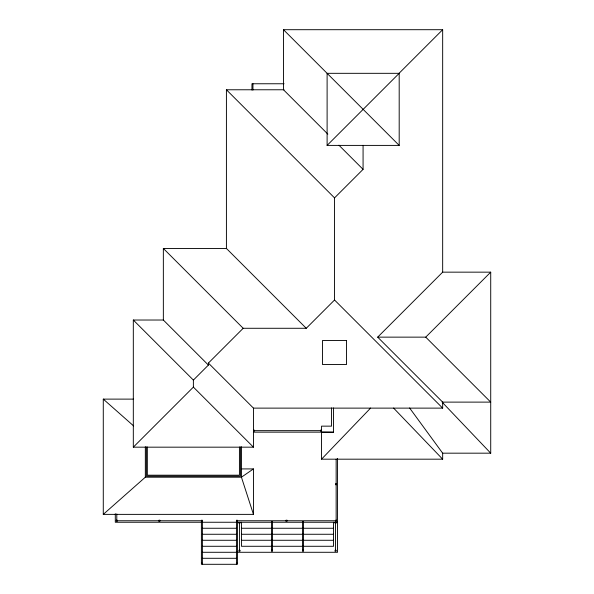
<?xml version="1.0" encoding="UTF-8"?>
<svg xmlns="http://www.w3.org/2000/svg" width="594" height="594" viewBox="0 0 594 594"><rect width="100%" height="100%" fill="white"/><g stroke="black" fill="none" stroke-linecap="round" stroke-linejoin="round"><path stroke-width="0.89" d="M409.585 407.967L442.664 453.177L442.664 459.184L321.525 459.184L370.619 408.063M398.953 73.411L442.664 29.7L283.487 29.7L283.487 89.768L327.843 134.125M327.108 145.404L399.19 73.322L327.108 73.322L327.108 145.404L399.19 145.404L399.19 73.322M442.664 29.7L442.664 272.156L377.687 337.14L442.664 402.116L442.664 408.123L334.541 300L334.541 197.891L363.075 169.357L363.075 145.33M208.397 363.075L253.452 408.123L253.452 447.171L133.316 447.171L193.384 387.102L193.384 380.093L208.397 365.08L208.397 363.075L243.191 328.282L306.259 328.282L334.541 300M377.687 337.14L425.735 337.14L490.718 272.156L442.664 272.156M103.282 514.374L145.33 477.205L241.439 477.205L253.452 468.918L253.452 514.374L103.282 514.374L103.282 399.116L133.45 399.116M284.066 83.761L251.953 83.761L251.953 90.065M306.259 328.282L226.418 248.448L226.418 89.768L284.066 89.768M208.397 365.08L163.35 320.025L163.35 248.448L226.418 248.448M133.316 447.171L133.316 320.025L163.35 320.025M442.664 402.116L490.718 402.116L425.735 337.14M253.452 408.123L442.664 408.123M253.452 430.153L254.455 430.153L254.455 431.147L253.452 431.147M321.525 430.153L320.53 430.153L320.53 431.147L321.525 431.147M254.455 430.65L320.53 430.65M253.408 432.15L333.538 432.15M442.664 453.177L490.718 453.177L490.718 272.156M241.439 468.918L253.452 468.918M201.396 520.752L116.795 520.752L116.795 513.944M237.437 520.752L285.989 520.752M286.991 520.752L335.543 520.752M201.396 521.25L202.391 521.25M236.434 521.25L237.437 521.25M337.548 522.252L115.295 522.252L115.295 513.713M202.316 528.259L236.509 528.259M241.439 528.259L333.538 528.259M202.316 534.266L236.509 534.266M241.439 534.266L333.538 534.266M202.316 540.273L236.509 540.273M241.439 540.273L333.538 540.273M202.316 546.28L236.509 546.28M271.473 550.282L272.475 550.282M302.509 550.282L303.504 550.282M202.316 552.286L236.509 552.286M237.437 552.286L337.548 552.286L337.548 458.471M202.316 558.293L236.509 558.293M201.396 563.298L202.391 563.298M236.434 563.298L237.437 563.298M321.525 432.15L333.538 432.276L333.538 407.944M103.282 399.116L133.613 425.92M283.487 29.7L399.19 145.404M338.936 145.218L363.075 169.357M226.418 89.768L334.541 197.891M163.35 248.448L243.191 328.282M133.316 320.025L193.384 380.093M193.384 387.102L253.452 447.171M393.57 408.063L442.664 459.184M442.151 402.183L490.718 453.177M253.452 514.374L241.439 477.205L241.439 446.747M336.152 459.103L336.152 520.247M336.041 522.252L336.041 523.255L335.046 523.255L335.046 522.252M335.543 523.255L335.543 550.282M333.538 522.252L333.538 546.28L241.439 546.28L241.439 522.252M331.541 407.944L331.541 426.143L321.525 426.143L321.525 459.184M303.504 521.577L303.504 551.284L302.509 551.284L302.509 521.577M272.475 521.577L272.475 551.284L271.473 551.284L271.473 521.577M252.947 83.761L252.947 90.058M240.436 447.015L240.436 476.202L146.332 476.202L146.332 447.015M239.939 522.252L239.939 523.255L238.937 523.255L238.937 522.252M239.434 446.985L239.434 475.2L147.334 475.2L147.334 446.985M239.434 523.255L239.434 550.282M236.434 564.3L236.434 520.247L237.437 520.247L237.437 564.3L201.396 564.3L201.396 520.247L202.391 520.247L202.391 564.3M145.33 446.688L145.33 477.205M116.305 520.247L116.305 521.25L117.3 521.25L117.3 520.247L116.305 520.247M346.525 340.503L322.497 340.503L322.497 364.53L346.525 364.53L346.525 340.503M336.546 483.709L335.543 483.709L335.543 484.711L336.546 484.711L336.546 483.709M159.853 520.247L158.85 520.247L158.85 521.25L159.853 521.25L159.853 520.247M286.991 520.247L285.989 520.247L285.989 521.25L286.991 521.25L286.991 520.247M336.546 520.247L335.543 520.247L335.543 521.25L336.546 521.25L336.546 520.247M239.939 550.282L238.937 550.282L238.937 551.284L239.939 551.284L239.939 550.282M336.041 550.282L335.046 550.282L335.046 551.284L336.041 551.284L336.041 550.282"/></g></svg>
